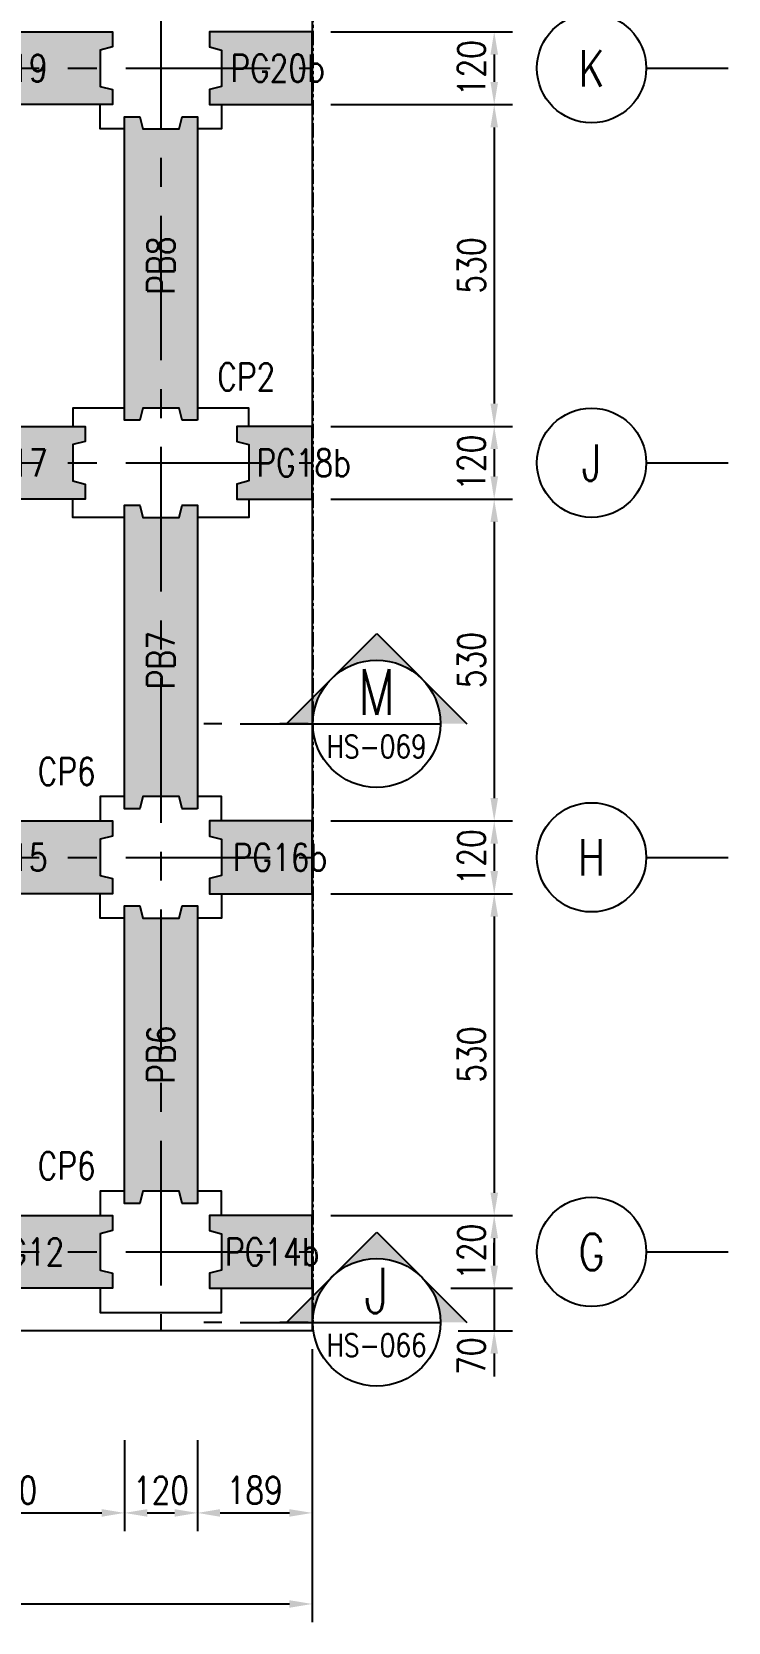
# Model space of a CAD drawing. Extents: x -3697 to 31808, y -9561 to -1274.
# Drawn here: x 13253 to 14400, y -6285 to -3665 of the extents above; entities that cross this region are included whole.
import ezdxf
from ezdxf import colors
from ezdxf.entities.mleader import LeaderData, LeaderLine
from ezdxf.enums import TextEntityAlignment as Align
from ezdxf.math import Vec2, Vec3

# ---------------------------------------------------------------- set-up
doc = ezdxf.new("R2010")
doc.units = 0
doc.header["$LTSCALE"] = 0.05
doc.linetypes.add('CENTER', pattern=[50.8, 31.75, -6.35, 6.35, -6.35])
doc.linetypes.add('DASHED', pattern=[19.05, 12.7, -6.35])
doc.layers.get('0').update_dxf_attribs({"linetype": 'CONTINUOUS'})
doc.layers.get('Defpoints').update_dxf_attribs({"linetype": 'CONTINUOUS'})
for name, color, linetype in [('DIM_03', 1, 'CONTINUOUS'), ('HB_0', 7, 'CONTINUOUS'), ('HB_DIM', 1, 'CONTINUOUS'), ('HB_SYMBOLS', 7, 'CONTINUOUS'), ('場鑄梁', 4, 'CONTINUOUS'), ('場鑄梁_虛線', 4, 'CONTINUOUS'), ('底圖', 7, 'CONTINUOUS'), ('預鑄梁', 7, 'CONTINUOUS'), ('預鑄梁_HATCH', 253, 'CONTINUOUS'), ('預鑄梁_TXT', 2, 'CONTINUOUS'), ('預鑄梁_外緣', 7, 'CONTINUOUS'), ('預鑄樁帽', 6, 'CONTINUOUS'), ('預鑄樁帽_TXT', 2, 'CONTINUOUS')]:
    doc.layers.add(name, color=color, linetype=linetype)
doc.layers.get('預鑄樁帽').off()
doc.styles.get("Standard").update_dxf_attribs({"font": 'ROMANS.shx', "width": 0.8, "bigfont": 'lchinap.shx'})
doc.styles.add('結構平面-V3$0$STANDARD', font='ROMANS', dxfattribs={"width": 0.8, "bigfont": 'LCHINA.shx'})
doc.dimstyles.new('150cm', dxfattribs={"dimscale": 15, "dimtxt": 3, "dimasz": 2.5, "dimexe": 2, "dimexo": 2, "dimgap": 1, "dimtad": 1, "dimdsep": 46, "dimtxsty": 'Standard', "dimcen": 0, "dimclrt": 2, "dimadec": 0, "dimazin": 0, "dimtfac": 1, "dimtix": 1, "dimtmove": 2, "dimatfit": 3, "dimfxl": 0, "dimtolj": 1, "dimtzin": 0, "dimarcsym": 0})

# ---------------------------------------------------------------- blocks, each defined once
blk = doc.blocks.new('*D150')
at = {"layer": 'Defpoints', "color": 0}
for p in [(13715.9, -3665.3), (13715.9, -3785.3), (14014.9, -3785.3)]:
    blk.add_point(p, dxfattribs=at)
at = {"layer": 'HB_DIM', "color": 0, "lineweight": -2}
for p, q in [((13745.9, -3665.3), (14044.9, -3665.3)), ((14014.9, -3702.8), (14014.9, -3747.8)), ((13745.9, -3785.3), (14044.9, -3785.3))]:
    blk.add_line(p, q, dxfattribs=at)
at = {"layer": 'HB_DIM', "color": 0}
for points in [[(14008.7, -3702.8), (14021.2, -3702.8), (14014.9, -3665.3)], [(14008.7, -3747.8), (14021.2, -3747.8), (14014.9, -3785.3)]]:
    blk.add_solid(points, dxfattribs=at)
at = {"layer": 'HB_DIM', "color": 2, "insert": (13977.4, -3725.3), "char_height": 45, "attachment_point": 5, "rotation": 90}
blk.add_mtext('\\A1;120', dxfattribs=at)
blk = doc.blocks.new('*D151')
at = {"layer": 'Defpoints', "color": 0}
for p in [(13715.9, -3785.3), (13715.9, -4315.3), (14014.9, -4315.3)]:
    blk.add_point(p, dxfattribs=at)
at = {"layer": 'HB_DIM', "color": 0, "lineweight": -2}
for p, q in [((13745.9, -3785.3), (14044.9, -3785.3)), ((14014.9, -3822.8), (14014.9, -4277.8)), ((13745.9, -4315.3), (14044.9, -4315.3))]:
    blk.add_line(p, q, dxfattribs=at)
at = {"layer": 'HB_DIM', "color": 0}
for points in [[(14008.7, -3822.8), (14021.2, -3822.8), (14014.9, -3785.3)], [(14008.7, -4277.8), (14021.2, -4277.8), (14014.9, -4315.3)]]:
    blk.add_solid(points, dxfattribs=at)
at = {"layer": 'HB_DIM', "color": 2, "insert": (13977.4, -4050.3), "char_height": 45, "attachment_point": 5, "rotation": 90}
blk.add_mtext('\\A1;530', dxfattribs=at)
blk = doc.blocks.new('*D152')
at = {"layer": 'Defpoints', "color": 0}
for p in [(13715.9, -4315.3), (13715.9, -4435.3), (14014.9, -4435.3)]:
    blk.add_point(p, dxfattribs=at)
at = {"layer": 'HB_DIM', "color": 0, "lineweight": -2}
for p, q in [((13745.9, -4315.3), (14044.9, -4315.3)), ((14014.9, -4352.8), (14014.9, -4397.8)), ((13745.9, -4435.3), (14044.9, -4435.3))]:
    blk.add_line(p, q, dxfattribs=at)
at = {"layer": 'HB_DIM', "color": 0}
for points in [[(14008.7, -4352.8), (14021.2, -4352.8), (14014.9, -4315.3)], [(14008.7, -4397.8), (14021.2, -4397.8), (14014.9, -4435.3)]]:
    blk.add_solid(points, dxfattribs=at)
at = {"layer": 'HB_DIM', "color": 2, "insert": (13977.4, -4375.3), "char_height": 45, "attachment_point": 5, "rotation": 90}
blk.add_mtext('\\A1;120', dxfattribs=at)
blk = doc.blocks.new('*D153')
at = {"layer": 'Defpoints', "color": 0}
for p in [(13715.9, -4435.3), (13715.9, -4965.3), (14014.9, -4965.3)]:
    blk.add_point(p, dxfattribs=at)
at = {"layer": 'HB_DIM', "color": 0, "lineweight": -2}
for p, q in [((13745.9, -4435.3), (14044.9, -4435.3)), ((14014.9, -4472.8), (14014.9, -4927.8)), ((13745.9, -4965.3), (14044.9, -4965.3))]:
    blk.add_line(p, q, dxfattribs=at)
at = {"layer": 'HB_DIM', "color": 0}
for points in [[(14008.7, -4472.8), (14021.2, -4472.8), (14014.9, -4435.3)], [(14008.7, -4927.8), (14021.2, -4927.8), (14014.9, -4965.3)]]:
    blk.add_solid(points, dxfattribs=at)
at = {"layer": 'HB_DIM', "color": 2, "insert": (13977.4, -4700.3), "char_height": 45, "attachment_point": 5, "rotation": 90}
blk.add_mtext('\\A1;530', dxfattribs=at)
blk = doc.blocks.new('*D154')
at = {"layer": 'Defpoints', "color": 0}
for p in [(13715.9, -4965.3), (13715.9, -5085.3), (14014.9, -5085.3)]:
    blk.add_point(p, dxfattribs=at)
at = {"layer": 'HB_DIM', "color": 0, "lineweight": -2}
for p, q in [((13745.9, -4965.3), (14044.9, -4965.3)), ((14014.9, -5002.8), (14014.9, -5047.8)), ((13745.9, -5085.3), (14044.9, -5085.3))]:
    blk.add_line(p, q, dxfattribs=at)
at = {"layer": 'HB_DIM', "color": 0}
for points in [[(14008.7, -5002.8), (14021.2, -5002.8), (14014.9, -4965.3)], [(14008.7, -5047.8), (14021.2, -5047.8), (14014.9, -5085.3)]]:
    blk.add_solid(points, dxfattribs=at)
at = {"layer": 'HB_DIM', "color": 2, "insert": (13977.4, -5025.3), "char_height": 45, "attachment_point": 5, "rotation": 90}
blk.add_mtext('\\A1;120', dxfattribs=at)
blk = doc.blocks.new('*D155')
at = {"layer": 'Defpoints', "color": 0}
for p in [(13715.9, -5085.3), (13715.9, -5615.3), (14014.9, -5615.3)]:
    blk.add_point(p, dxfattribs=at)
at = {"layer": 'HB_DIM', "color": 0, "lineweight": -2}
for p, q in [((13745.9, -5085.3), (14044.9, -5085.3)), ((14014.9, -5122.8), (14014.9, -5577.8)), ((13745.9, -5615.3), (14044.9, -5615.3))]:
    blk.add_line(p, q, dxfattribs=at)
at = {"layer": 'HB_DIM', "color": 0}
for points in [[(14008.7, -5122.8), (14021.2, -5122.8), (14014.9, -5085.3)], [(14008.7, -5577.8), (14021.2, -5577.8), (14014.9, -5615.3)]]:
    blk.add_solid(points, dxfattribs=at)
at = {"layer": 'HB_DIM', "color": 2, "insert": (13977.4, -5350.3), "char_height": 45, "attachment_point": 5, "rotation": 90}
blk.add_mtext('\\A1;530', dxfattribs=at)
blk = doc.blocks.new('*D156')
at = {"layer": 'Defpoints', "color": 0}
for p in [(13715.9, -5615.3), (13913.6, -5735.3), (14014.9, -5735.3)]:
    blk.add_point(p, dxfattribs=at)
at = {"layer": 'HB_DIM', "color": 0, "lineweight": -2}
for p, q in [((13745.9, -5615.3), (14044.9, -5615.3)), ((14014.9, -5652.8), (14014.9, -5697.8)), ((13943.6, -5735.3), (14044.9, -5735.3))]:
    blk.add_line(p, q, dxfattribs=at)
at = {"layer": 'HB_DIM', "color": 0}
for points in [[(14008.7, -5652.8), (14021.2, -5652.8), (14014.9, -5615.3)], [(14008.7, -5697.8), (14021.2, -5697.8), (14014.9, -5735.3)]]:
    blk.add_solid(points, dxfattribs=at)
at = {"layer": 'HB_DIM', "color": 2, "insert": (13977.4, -5675.3), "char_height": 45, "attachment_point": 5, "rotation": 90}
blk.add_mtext('\\A1;120', dxfattribs=at)
blk = doc.blocks.new('*D157')
at = {"layer": 'Defpoints', "color": 0}
for p in [(13913.6, -5735.3), (13925.3, -5805.3), (14014.9, -5805.3)]:
    blk.add_point(p, dxfattribs=at)
at = {"layer": 'HB_DIM', "color": 0, "lineweight": -2}
for p, q in [((14014.9, -5697.8), (14014.9, -5660.3)), ((13943.6, -5735.3), (14044.9, -5735.3)), ((14014.9, -5735.3), (14014.9, -5805.3)), ((13955.3, -5805.3), (14044.9, -5805.3)), ((14014.9, -5842.8), (14014.9, -5880.3))]:
    blk.add_line(p, q, dxfattribs=at)
at = {"layer": 'HB_DIM', "color": 0}
for points in [[(14008.7, -5697.8), (14021.2, -5697.8), (14014.9, -5735.3)], [(14008.7, -5842.8), (14021.2, -5842.8), (14014.9, -5805.3)]]:
    blk.add_solid(points, dxfattribs=at)
at = {"layer": 'HB_DIM', "color": 2, "insert": (13977.4, -5847.1), "char_height": 45, "attachment_point": 5, "rotation": 90}
blk.add_mtext('\\A1;70', dxfattribs=at)
blk = doc.blocks.new('*D174')
at = {"layer": 'Defpoints', "color": 0}
for p in [(13025.9, -5955.3), (13405.9, -5955.3), (13405.9, -6105.3)]:
    blk.add_point(p, dxfattribs=at)
at = {"layer": 'HB_DIM', "color": 0, "lineweight": -2}
for p, q in [((13025.9, -5985.3), (13025.9, -6135.3)), ((13405.9, -5985.3), (13405.9, -6135.3)), ((13063.4, -6105.3), (13368.4, -6105.3))]:
    blk.add_line(p, q, dxfattribs=at)
at = {"layer": 'HB_DIM', "color": 0}
for points in [[(13063.4, -6099.1), (13063.4, -6111.6), (13025.9, -6105.3)], [(13368.4, -6099.1), (13368.4, -6111.6), (13405.9, -6105.3)]]:
    blk.add_solid(points, dxfattribs=at)
at = {"layer": 'HB_DIM', "color": 2, "insert": (13215.9, -6067.8), "char_height": 45, "attachment_point": 5}
blk.add_mtext('\\A1;380', dxfattribs=at)
blk = doc.blocks.new('*D175')
at = {"layer": 'Defpoints', "color": 0}
for p in [(13405.9, -5955.3), (13525.9, -5955.3), (13525.9, -6105.3)]:
    blk.add_point(p, dxfattribs=at)
at = {"layer": 'HB_DIM', "color": 0, "lineweight": -2}
for p, q in [((13405.9, -5985.3), (13405.9, -6135.3)), ((13525.9, -5985.3), (13525.9, -6135.3)), ((13443.4, -6105.3), (13488.4, -6105.3))]:
    blk.add_line(p, q, dxfattribs=at)
at = {"layer": 'HB_DIM', "color": 0}
for points in [[(13443.4, -6099.1), (13443.4, -6111.6), (13405.9, -6105.3)], [(13488.4, -6099.1), (13488.4, -6111.6), (13525.9, -6105.3)]]:
    blk.add_solid(points, dxfattribs=at)
at = {"layer": 'HB_DIM', "color": 2, "insert": (13465.9, -6067.8), "char_height": 45, "attachment_point": 5}
blk.add_mtext('\\A1;120', dxfattribs=at)
blk = doc.blocks.new('*D176')
at = {"layer": 'Defpoints', "color": 0}
for p in [(13714.9, -5805.3), (13525.9, -5955.3), (13714.9, -6105.3)]:
    blk.add_point(p, dxfattribs=at)
at = {"layer": 'HB_DIM', "color": 0, "lineweight": -2}
for p, q in [((13714.9, -5835.3), (13714.9, -6135.3)), ((13525.9, -5985.3), (13525.9, -6135.3)), ((13563.4, -6105.3), (13677.4, -6105.3))]:
    blk.add_line(p, q, dxfattribs=at)
at = {"layer": 'HB_DIM', "color": 0}
for points in [[(13563.4, -6099.1), (13563.4, -6111.6), (13525.9, -6105.3)], [(13677.4, -6099.1), (13677.4, -6111.6), (13714.9, -6105.3)]]:
    blk.add_solid(points, dxfattribs=at)
at = {"layer": 'HB_DIM', "color": 2, "insert": (13620.4, -6067.8), "char_height": 45, "attachment_point": 5}
blk.add_mtext('\\A1;189', dxfattribs=at)
blk = doc.blocks.new('*D177')
at = {"layer": 'Defpoints', "color": 0}
for p in [(9216.9, -5805.3), (13714.9, -5805.3), (13714.9, -6255.3)]:
    blk.add_point(p, dxfattribs=at)
at = {"layer": 'HB_DIM', "color": 0, "lineweight": -2}
for p, q in [((9216.9, -5835.3), (9216.9, -6285.3)), ((13714.9, -5835.3), (13714.9, -6285.3)), ((9254.4, -6255.3), (13677.4, -6255.3))]:
    blk.add_line(p, q, dxfattribs=at)
at = {"layer": 'HB_DIM', "color": 0}
for points in [[(9254.4, -6249.1), (9254.4, -6261.6), (9216.9, -6255.3)], [(13677.4, -6249.1), (13677.4, -6261.6), (13714.9, -6255.3)]]:
    blk.add_solid(points, dxfattribs=at)
at = {"layer": 'HB_DIM', "color": 2, "insert": (11465.9, -6217.8), "char_height": 45, "attachment_point": 5}
blk.add_mtext('\\A1;4498', dxfattribs=at)
blk = doc.blocks.new('gr_t')
at = {"layer": 'HB_SYMBOLS', "color": 4, "linetype": 'Continuous'}
blk.add_line((0, -6), (0, -15), dxfattribs=at)
blk.add_circle((0, 0), 6, dxfattribs=at)
at = {"layer": 'HB_SYMBOLS', "color": 4, "linetype": 'Continuous', "width": 0.8}
blk.add_attdef('A', text='', height=4.5, dxfattribs=at).set_placement((0, 0), align=Align.MIDDLE)
blk = doc.blocks.new('CP2')
at = {"layer": '預鑄樁帽_TXT', "linetype": 'Continuous', "width": 0.8}
blk.add_text('CP2', height=45, dxfattribs=at).set_placement((-14.5, 241.6), align=Align.MIDDLE)
blk = doc.blocks.new('SEC2U0-n')
at = {"color": 2, "linetype": 'Continuous'}
for p, q in [((-9.9, 0), (0, 9.9)), ((0, 9.9), (9.9, 0)), ((-7.51, 0), (-10.62, 0))]:
    blk.add_line(p, q, dxfattribs=at)
at = {"color": 3}
for p, q in [((-17, 0), (-19, 0)), ((-15, 0), (-7, 0))]:
    blk.add_line(p, q, dxfattribs=at)
at = {"color": 2, "linetype": 'Continuous'}
blk.add_circle((0, 0), 7, dxfattribs=at)
for points in [[(0, 9.9), (-3.5, 6.06), (-4.95, 4.95), (-4.26, 5.55)], [(0, 9.9), (-1.81, 6.76), (-3.5, 6.06), (-1.81, 6.76)], [(0, 9.9), (0, 7), (-1.81, 6.76), (-0.91, 6.94)], [(0, 9.9), (3.5, 6.06), (4.95, 4.95), (4.26, 5.55)], [(0, 9.9), (1.81, 6.76), (3.5, 6.06), (1.81, 6.76)], [(0, 9.9), (0, 7), (1.81, 6.76), (0.91, 6.94)], [(-9.9, 0), (-6.06, 3.5), (-4.95, 4.95), (-5.55, 4.26)], [(-9.9, 0), (-6.76, 1.81), (-6.06, 3.5), (-6.76, 1.81)], [(9.9, 0), (6.06, 3.5), (4.95, 4.95), (5.55, 4.26)], [(9.9, 0), (6.76, 1.81), (6.06, 3.5), (6.76, 1.81)], [(-9.9, 0), (-7, 0), (-6.76, 1.81), (-6.94, 0.91)], [(9.9, 0), (7, 0), (6.76, 1.81), (6.94, 0.91)]]:
    blk.add_solid(points, dxfattribs=at)
blk = doc.blocks.new('ST-n')
at = {"color": 2}
blk.add_line((-7, 0), (7, 0), dxfattribs=at)
blk.add_circle((0, 0), 7, dxfattribs=at)
at = {"color": 3, "width": 0.8}
blk.add_attdef('A', text='', height=4.5, dxfattribs=at).set_placement((0, 3.5), align=Align.MIDDLE)
at = {"color": 1, "width": 0.8}
blk.add_attdef('HB2002', text='', height=2.5, dxfattribs=at).set_placement((0, -2.5), align=Align.MIDDLE)
blk = doc.blocks.new('CP6')
at = {"layer": '預鑄樁帽_TXT', "linetype": 'Continuous', "width": 0.8}
blk.add_text('CP6', height=45, dxfattribs=at).set_placement((-265.3, 251.6), align=Align.MIDDLE)
blk = doc.blocks.new('PB6')
at = {"layer": '預鑄梁_HATCH'}
blk.add_hatch(color=256, dxfattribs=at).paths.add_polyline_path([(-120, 10), (-95, 10), (-90, 30), (-30, 30), (-25, 10), (0, 10), (0, 500), (-25, 500), (-30, 480), (-90, 480), (-95, 500), (-120, 500)])
at = {"layer": '預鑄梁', "linetype": 'DASHED', "ltscale": 50}
blk.add_lwpolyline([(0, 10), (-25, 10), (-30, 30), (-90, 30), (-95, 10), (-120, 10), (-120, 500), (-95, 500), (-90, 480), (-30, 480), (-25, 500), (0, 500), (0, 10)], dxfattribs=at)
at = {"layer": '預鑄梁_外緣'}
blk.add_lwpolyline([(0, 10), (-25, 10), (-30, 30), (-90, 30), (-95, 10), (-120, 10), (-120, 500), (-95, 500), (-90, 480), (-30, 480), (-25, 500), (0, 500), (0, 10)], dxfattribs=at)
at = {"layer": '預鑄梁_TXT', "linetype": 'Continuous', "style": '結構平面-V3$0$STANDARD', "width": 0.8}
blk.add_text('PB6', height=45, rotation=90, dxfattribs=at).set_placement((-60, 255), align=Align.MIDDLE)
blk = doc.blocks.new('PB7')
at = {"layer": '預鑄梁_HATCH'}
blk.add_hatch(color=256, dxfattribs=at).paths.add_polyline_path([(-120, 10), (-95, 10), (-90, 30), (-30, 30), (-25, 10), (0, 10), (0, 510), (-25, 510), (-30, 490), (-90, 490), (-95, 510), (-120, 510)])
at = {"layer": '預鑄梁', "linetype": 'DASHED', "ltscale": 50}
blk.add_lwpolyline([(0, 10), (-25, 10), (-30, 30), (-90, 30), (-95, 10), (-120, 10), (-120, 510), (-95, 510), (-90, 490), (-30, 490), (-25, 510), (0, 510), (0, 10)], dxfattribs=at)
at = {"layer": '預鑄梁_外緣'}
blk.add_lwpolyline([(0, 10), (-25, 10), (-30, 30), (-90, 30), (-95, 10), (-120, 10), (-120, 510), (-95, 510), (-90, 490), (-30, 490), (-25, 510), (0, 510), (0, 10)], dxfattribs=at)
at = {"layer": '預鑄梁_TXT', "linetype": 'Continuous', "style": '結構平面-V3$0$STANDARD', "width": 0.8}
blk.add_text('PB7', height=45, rotation=90, dxfattribs=at).set_placement((-60, 255), align=Align.MIDDLE)
blk = doc.blocks.new('PB8')
at = {"layer": '預鑄梁_HATCH'}
blk.add_hatch(color=256, dxfattribs=at).paths.add_polyline_path([(-95, 500), (-120, 500), (-120, 0), (-95, 0), (-90, 20), (-30, 20), (-25, 0), (0, 0), (0, 500), (-25, 500), (-30, 480), (-90, 480)])
at = {"layer": '預鑄梁', "linetype": 'DASHED', "ltscale": 50}
blk.add_lwpolyline([(0, 0), (-25, 0), (-30, 20), (-90, 20), (-95, 0), (-120, 0), (-120, 500), (-95, 500), (-90, 480), (-30, 480), (-25, 500), (0, 500), (0, 0)], dxfattribs=at)
at = {"layer": '預鑄梁_外緣'}
blk.add_lwpolyline([(0, 0), (-25, 0), (-30, 20), (-90, 20), (-95, 0), (-120, 0), (-120, 500), (-95, 500), (-90, 480), (-30, 480), (-25, 500), (0, 500), (0, 0)], dxfattribs=at)
at = {"layer": '預鑄梁_TXT', "linetype": 'Continuous', "style": '結構平面-V3$0$STANDARD', "width": 0.8}
blk.add_text('PB8', height=45, rotation=90, dxfattribs=at).set_placement((-60, 255), align=Align.MIDDLE)
blk = doc.blocks.new('PG12')
at = {"layer": '預鑄梁_HATCH'}
blk.add_hatch(color=256, dxfattribs=at).paths.add_polyline_path([(295, 0), (295, 25), (275, 30), (275, 90), (295, 95), (295, 120), (0, 120), (0, 95), (20, 90), (20, 30), (0, 25), (0, 0)])
at = {"layer": '預鑄梁', "linetype": 'DASHED', "ltscale": 50}
blk.add_lwpolyline([(0, 0), (0, 25), (20, 30), (20, 90), (0, 95), (0, 120), (295, 120), (295, 95), (275, 90), (275, 30), (295, 25), (295, 0), (0, 0)], dxfattribs=at)
at = {"layer": '預鑄梁_外緣'}
blk.add_lwpolyline([(0, 0), (0, 25), (20, 30), (20, 90), (0, 95), (0, 120), (295, 120), (295, 95), (275, 90), (275, 30), (295, 25), (295, 0), (0, 0)], dxfattribs=at)
at = {"layer": '預鑄梁_TXT', "linetype": 'Continuous', "style": '結構平面-V3$0$STANDARD', "width": 0.8}
blk.add_text('PG12', height=45, rotation=0, dxfattribs=at).set_placement((152.5, 60), align=Align.MIDDLE)
blk = doc.blocks.new('PG14b')
at = {"layer": '預鑄梁_HATCH'}
blk.add_hatch(color=256, dxfattribs=at).paths.add_polyline_path([(-169, 25), (-169, 0), (0, 0), (0, 120), (-169, 120), (-169, 95), (-149, 90), (-149, 30)])
at = {"layer": '預鑄梁', "linetype": 'DASHED', "ltscale": 50}
blk.add_lwpolyline([(0, 0), (0, 120), (-169, 120), (-169, 95), (-149, 90), (-149, 30), (-169, 25), (-169, 0)], close=True, dxfattribs=at)
at = {"layer": '預鑄梁_外緣'}
blk.add_lwpolyline([(0, 0), (0, 120), (-169, 120), (-169, 95), (-149, 90), (-149, 30), (-169, 25), (-169, 0)], close=True, dxfattribs=at)
at = {"layer": '預鑄梁_TXT', "linetype": 'Continuous', "style": '結構平面-V3$0$STANDARD', "width": 0.8}
blk.add_text('PG14b', height=45, rotation=360, dxfattribs=at).set_placement((-65.8, 60), align=Align.MIDDLE)
blk = doc.blocks.new('PG15')
at = {"layer": '預鑄梁_HATCH'}
blk.add_hatch(color=256, dxfattribs=at).paths.add_polyline_path([(10, 25), (10, 0), (350, 0), (350, 25), (330, 30), (330, 90), (350, 95), (350, 120), (10, 120), (10, 95), (30, 90), (30, 30)])
at = {"layer": '預鑄梁', "linetype": 'DASHED', "ltscale": 50}
blk.add_lwpolyline([(10, 0), (10, 25), (30, 30), (30, 90), (10, 95), (10, 120), (350, 120), (350, 95), (330, 90), (330, 30), (350, 25), (350, 0), (10, 0)], dxfattribs=at)
at = {"layer": '預鑄梁_外緣'}
blk.add_lwpolyline([(10, 0), (10, 25), (30, 30), (30, 90), (10, 95), (10, 120), (350, 120), (350, 95), (330, 90), (330, 30), (350, 25), (350, 0), (10, 0)], dxfattribs=at)
at = {"layer": '預鑄梁_TXT', "linetype": 'Continuous', "style": '結構平面-V3$0$STANDARD', "width": 0.8}
blk.add_text('PG15', height=45, rotation=0, dxfattribs=at).set_placement((180, 60), align=Align.MIDDLE)
blk = doc.blocks.new('PG16b')
at = {"layer": '預鑄梁_HATCH'}
blk.add_hatch(color=256, dxfattribs=at).paths.add_polyline_path([(-169, 25), (-169, 0), (0, 0), (0, 120), (-169, 120), (-169, 95), (-149, 90), (-149, 30)])
at = {"layer": '預鑄梁', "linetype": 'DASHED', "ltscale": 50}
blk.add_lwpolyline([(0, 0), (0, 120), (-169, 120), (-169, 95), (-149, 90), (-149, 30), (-169, 25), (-169, 0)], close=True, dxfattribs=at)
at = {"layer": '預鑄梁_外緣'}
blk.add_lwpolyline([(0, 0), (0, 120), (-169, 120), (-169, 95), (-149, 90), (-149, 30), (-169, 25), (-169, 0)], close=True, dxfattribs=at)
at = {"layer": '預鑄梁_TXT', "linetype": 'Continuous', "style": '結構平面-V3$0$STANDARD', "width": 0.8}
blk.add_text('PG16b', height=45, rotation=360, dxfattribs=at).set_placement((-53, 60), align=Align.MIDDLE)
blk = doc.blocks.new('PG17')
at = {"layer": '預鑄梁_HATCH'}
blk.add_hatch(color=256, dxfattribs=at).paths.add_polyline_path([(250, 0), (250, 25), (230, 30), (230, 90), (250, 95), (250, 120), (0, 120), (0, 95), (20, 90), (20, 30), (0, 25), (0, 0)])
at = {"layer": '預鑄梁', "linetype": 'DASHED', "ltscale": 50}
blk.add_lwpolyline([(0, 0), (0, 25), (20, 30), (20, 90), (0, 95), (0, 120), (250, 120), (250, 95), (230, 90), (230, 30), (250, 25), (250, 0), (0, 0)], dxfattribs=at)
at = {"layer": '預鑄梁_外緣'}
blk.add_lwpolyline([(0, 0), (0, 25), (20, 30), (20, 90), (0, 95), (0, 120), (250, 120), (250, 95), (230, 90), (230, 30), (250, 25), (250, 0), (0, 0)], dxfattribs=at)
at = {"layer": '預鑄梁_TXT', "linetype": 'Continuous', "style": '結構平面-V3$0$STANDARD', "width": 0.8}
blk.add_text('PG17', height=45, rotation=0, dxfattribs=at).set_placement((125, 60), align=Align.MIDDLE)
blk = doc.blocks.new('PG18b')
at = {"layer": '預鑄梁_HATCH'}
blk.add_hatch(color=256, dxfattribs=at).paths.add_polyline_path([(124, 120), (124, 0), (0, 0), (0, 25), (20, 30), (20, 90), (0, 95), (0, 120)])
at = {"layer": '預鑄梁', "linetype": 'DASHED', "ltscale": 50}
blk.add_lwpolyline([(124, 0), (124, 120), (0, 120), (0, 95), (20, 90), (20, 30), (0, 25), (0, 0)], close=True, dxfattribs=at)
at = {"layer": '預鑄梁_外緣'}
blk.add_lwpolyline([(124, 0), (124, 120), (0, 120), (0, 95), (20, 90), (20, 30), (0, 25), (0, 0)], close=True, dxfattribs=at)
at = {"layer": '預鑄梁_TXT', "linetype": 'Continuous', "style": '結構平面-V3$0$STANDARD', "width": 0.8}
blk.add_text('PG18b', height=45, rotation=360, dxfattribs=at).set_placement((110, 60), align=Align.MIDDLE)
blk = doc.blocks.new('PG19')
at = {"layer": '預鑄梁_HATCH'}
blk.add_hatch(color=256, dxfattribs=at).paths.add_polyline_path([(10, 25), (10, 0), (350, 0), (350, 25), (330, 30), (330, 90), (350, 95), (350, 120), (10, 120), (10, 95), (30, 90), (30, 30)])
at = {"layer": '預鑄梁', "linetype": 'DASHED', "ltscale": 50}
blk.add_lwpolyline([(10, 0), (10, 25), (30, 30), (30, 90), (10, 95), (10, 120), (350, 120), (350, 95), (330, 90), (330, 30), (350, 25), (350, 0), (10, 0)], dxfattribs=at)
at = {"layer": '預鑄梁_外緣'}
blk.add_lwpolyline([(10, 0), (10, 25), (30, 30), (30, 90), (10, 95), (10, 120), (350, 120), (350, 95), (330, 90), (330, 30), (350, 25), (350, 0), (10, 0)], dxfattribs=at)
at = {"layer": '預鑄梁_TXT', "linetype": 'Continuous', "style": '結構平面-V3$0$STANDARD', "width": 0.8}
blk.add_text('PG19', height=45, rotation=0, dxfattribs=at).set_placement((180, 60), align=Align.MIDDLE)
blk = doc.blocks.new('PG20b')
at = {"layer": '預鑄梁_HATCH'}
blk.add_hatch(color=256, dxfattribs=at).paths.add_polyline_path([(-169, 25), (-169, 0), (0, 0), (0, 120), (-169, 120), (-169, 95), (-149, 90), (-149, 30)])
at = {"layer": '預鑄梁', "linetype": 'DASHED', "ltscale": 50}
blk.add_lwpolyline([(0, 0), (0, 120), (-169, 120), (-169, 95), (-149, 90), (-149, 30), (-169, 25), (-169, 0)], close=True, dxfattribs=at)
at = {"layer": '預鑄梁_外緣'}
blk.add_lwpolyline([(0, 0), (0, 120), (-169, 120), (-169, 95), (-149, 90), (-149, 30), (-169, 25), (-169, 0)], close=True, dxfattribs=at)
at = {"layer": '預鑄梁_TXT', "linetype": 'Continuous', "style": '結構平面-V3$0$STANDARD', "width": 0.8}
blk.add_text('PG20b', height=45, rotation=360, dxfattribs=at).set_placement((-56.9, 60), align=Align.MIDDLE)
blk = doc.blocks.new('碼頭結構總配置圖')
at = {"layer": '場鑄梁'}
for points in [[(13405.9, -3825.3), (13365.9, -3825.3), (13365.9, -3785.3)], [(13565.9, -3785.3), (13565.9, -3825.3), (13525.9, -3825.3)], [(13405.9, -4285.3), (13320.9, -4285.3), (13320.9, -4315.3)], [(13610.9, -4315.3), (13610.9, -4285.3), (13525.9, -4285.3)], [(13405.9, -4465.3), (13320.9, -4465.3), (13320.9, -4435.3)], [(13610.9, -4435.3), (13610.9, -4465.3), (13525.9, -4465.3)], [(13405.9, -4925.3), (13365.9, -4925.3), (13365.9, -4965.3)], [(13565.9, -4965.3), (13565.9, -4925.3), (13525.9, -4925.3)], [(13405.9, -5125.3), (13365.9, -5125.3), (13365.9, -5085.3)], [(13565.9, -5085.3), (13565.9, -5125.3), (13525.9, -5125.3)], [(13405.9, -5575.3), (13365.9, -5575.3), (13365.9, -5615.3)], [(13565.9, -5615.3), (13565.9, -5575.3), (13525.9, -5575.3)], [(13365.9, -5735.3), (13365.9, -5775.3), (13565.9, -5775.3), (13565.9, -5735.3)]]:
    blk.add_lwpolyline(points, dxfattribs=at)
at = {"layer": '場鑄梁_虛線', "linetype": 'DASHED', "ltscale": 50}
for points in [[(13405.9, -3825.3), (13365.9, -3825.3), (13365.9, -3785.3)], [(13565.9, -3785.3), (13565.9, -3825.3), (13525.9, -3825.3)], [(13405.9, -4285.3), (13320.9, -4285.3), (13320.9, -4315.3)], [(13610.9, -4315.3), (13610.9, -4285.3), (13525.9, -4285.3)], [(13405.9, -4465.3), (13320.9, -4465.3), (13320.9, -4435.3)], [(13610.9, -4435.3), (13610.9, -4465.3), (13525.9, -4465.3)], [(13405.9, -4925.3), (13365.9, -4925.3), (13365.9, -4965.3)], [(13565.9, -4965.3), (13565.9, -4925.3), (13525.9, -4925.3)], [(13405.9, -5125.3), (13365.9, -5125.3), (13365.9, -5085.3)], [(13565.9, -5085.3), (13565.9, -5125.3), (13525.9, -5125.3)], [(13405.9, -5575.3), (13365.9, -5575.3), (13365.9, -5615.3)], [(13565.9, -5615.3), (13565.9, -5575.3), (13525.9, -5575.3)], [(13365.9, -5735.3), (13365.9, -5775.3), (13565.9, -5775.3), (13565.9, -5735.3)]]:
    blk.add_lwpolyline(points, dxfattribs=at)
at = {"layer": '底圖', "color": 252, "linetype": 'CENTER', "ltscale": 150}
for p, q in [((13465.9, -2825.3), (13465.9, -5805.3)), ((9216.9, -3725.3), (13715.9, -3725.3)), ((9216.9, -4375.3), (13715.9, -4375.3)), ((9216.9, -5025.3), (13715.9, -5025.3)), ((9216.9, -5675.3), (13715.9, -5675.3))]:
    blk.add_line(p, q, dxfattribs=at)
at = {"layer": '底圖', "linetype": 'CENTER', "ltscale": 15}
blk.add_line((13715.9, -2825.3), (13715.9, -5805.3), dxfattribs=at)
at = {"layer": '底圖', "color": 4, "linetype": 'Continuous'}
blk.add_lwpolyline([(13714.9, -2825.3), (13714.9, -5805.3), (9216.9, -5805.3), (9216.9, -2825.3), (13714.9, -2825.3)], dxfattribs=at)
at = {"layer": 'DIM_03', "xscale": 14.99999999999999, "yscale": 14.99999999999999, "zscale": 14.99999999999999, "rotation": 8.610337444451461e-07}
for p in [(13821.3, -4805.3), (13821.3, -5791.4)]:
    blk.add_blockref('SEC2U0-n', p, dxfattribs=at)
at = {"layer": 'DIM_03', "linetype": 'Continuous'}
ref = blk.add_blockref('ST-n', (13821.3, -4805.3), dxfattribs=dict(at, xscale=14.99999999999999, yscale=14.99999999999999, zscale=14.99999999999999, rotation=7.778253450905704e-07))
ref.add_attrib('HB2002', 'HS-069', dxfattribs={"layer": '0', "color": 1, "height": 37.5, "rotation": 360, "width": 0.8}).set_placement((13821.3, -4842.8), align=Align.MIDDLE)
ref.add_attrib('A', 'M', dxfattribs={"layer": '0', "color": 3, "height": 75, "rotation": 360, "width": 0.8}).set_placement((13821.3, -4752.8), align=Align.MIDDLE)
ref = blk.add_blockref('ST-n', (13821.3, -5791.4), dxfattribs=dict(at, xscale=14.99999999999999, yscale=14.99999999999999, zscale=14.99999999999999, rotation=7.778253450905704e-07))
ref.add_attrib('HB2002', 'HS-066', dxfattribs={"layer": '0', "color": 1, "height": 37.5, "rotation": 360, "width": 0.8}).set_placement((13821.3, -5828.9), align=Align.MIDDLE)
ref.add_attrib('A', 'J', dxfattribs={"layer": '0', "color": 3, "height": 75, "rotation": 360, "width": 0.8}).set_placement((13821.3, -5738.9), align=Align.MIDDLE)
at = {"layer": '底圖'}
ref = blk.add_blockref('gr_t', (14175.3, -3725.3), dxfattribs=dict(at, xscale=15, yscale=15, zscale=15, rotation=90))
ref.add_attrib('A', 'K', dxfattribs={"layer": 'HB_SYMBOLS', "color": 4, "linetype": 'Continuous', "height": 60, "width": 0.8}).set_placement((14175.3, -3725.3), align=Align.MIDDLE)
ref = blk.add_blockref('gr_t', (14175.3, -4375.3), dxfattribs=dict(at, xscale=15, yscale=15, zscale=15, rotation=90))
ref.add_attrib('A', 'J', dxfattribs={"layer": 'HB_SYMBOLS', "color": 4, "linetype": 'Continuous', "height": 60, "width": 0.8}).set_placement((14175.3, -4375.3), align=Align.MIDDLE)
ref = blk.add_blockref('gr_t', (14175.3, -5025.3), dxfattribs=dict(at, xscale=15, yscale=15, zscale=15, rotation=90))
ref.add_attrib('A', 'H', dxfattribs={"layer": 'HB_SYMBOLS', "color": 4, "linetype": 'Continuous', "height": 60, "width": 0.8}).set_placement((14175.3, -5025.3), align=Align.MIDDLE)
ref = blk.add_blockref('gr_t', (14175.3, -5675.3), dxfattribs=dict(at, xscale=15, yscale=15, zscale=15, rotation=90))
ref.add_attrib('A', 'G', dxfattribs={"layer": 'HB_SYMBOLS', "color": 4, "linetype": 'Continuous', "height": 60, "width": 0.8}).set_placement((14175.3, -5675.3), align=Align.MIDDLE)
at = {"layer": '預鑄梁'}
for name, p in [('PG19', (13035.9, -3785.3)), ('PG20b', (13714.9, -3785.3)), ('PB8', (13525.9, -4305.3)), ('PG17', (13090.9, -4435.3)), ('PG18b', (13590.9, -4435.3)), ('PB7', (13525.9, -4955.3)), ('PG15', (13035.9, -5085.3)), ('PG16b', (13714.9, -5085.3)), ('PB6', (13525.9, -5605.3)), ('PG12', (13090.9, -5735.3)), ('PG14b', (13714.9, -5735.3))]:
    blk.add_blockref(name, p, dxfattribs=at)
at = {"layer": '預鑄樁帽'}
for name, p in [('CP2', (13620.9, -4475.3)), ('CP6', (13575.9, -5135.3)), ('CP6', (13575.9, -5785.3))]:
    blk.add_blockref(name, p, dxfattribs=at)

msp = doc.modelspace()

# ---------------------------------------------------------------- block references
at = {"layer": 'HB_0'}
msp.add_blockref('碼頭結構總配置圖', (0, 0), dxfattribs=at)

# ---------------------------------------------------------------- dimensions: what is measured, and where the dimension line sits
at = {"layer": 'HB_DIM'}
for base, p1, p2, picture, middle in [((14014.926, -3785.327), (13715.926, -3665.327), (13715.926, -3785.327), '*D150', (13977.426, -3725.327)), ((14014.926, -4315.327), (13715.926, -3785.327), (13715.926, -4315.327), '*D151', (13977.426, -4050.327)), ((14014.926, -4435.327), (13715.926, -4315.327), (13715.926, -4435.327), '*D152', (13977.426, -4375.327)), ((14014.926, -4965.327), (13715.926, -4435.327), (13715.926, -4965.327), '*D153', (13977.426, -4700.327)), ((14014.926, -5085.327), (13715.926, -4965.327), (13715.926, -5085.327), '*D154', (13977.426, -5025.327)), ((14014.926, -5615.327), (13715.926, -5085.327), (13715.926, -5615.327), '*D155', (13977.426, -5350.327)), ((14014.926, -5735.327), (13715.926, -5615.327), (13913.63, -5735.327), '*D156', (13977.426, -5675.327))]:
    dim = msp.add_linear_dim(base=base, p1=p1, p2=p2, angle=90, dimstyle='150cm', dxfattribs=at)
    dim.commit()
    dim.dimension.update_dxf_attribs({"geometry": picture, "text_midpoint": middle})
dim = msp.add_linear_dim(base=(14014.926, -5805.327), p1=(13913.63, -5735.327), p2=(13925.33, -5805.327), angle=90, dimstyle='150cm', dxfattribs=at)
dim.commit()
dim.dimension.update_dxf_attribs({"geometry": '*D157', "text_midpoint": (13977.426, -5847.072), "dimtype": 160})
for base, p1, p2, picture, middle in [((13714.926, -6255.327), (9216.926, -5805.327), (13714.926, -5805.327), '*D177', (11465.926, -6217.827)), ((13714.926, -6105.327), (13525.926, -5955.327), (13714.926, -5805.327), '*D176', (13620.426, -6067.827)), ((13405.926, -6105.327), (13025.926, -5955.327), (13405.926, -5955.327), '*D174', (13215.926, -6067.827)), ((13525.926, -6105.327), (13405.926, -5955.327), (13525.926, -5955.327), '*D175', (13465.926, -6067.827))]:
    dim = msp.add_linear_dim(base=base, p1=p1, p2=p2, dimstyle='150cm', dxfattribs=at)
    dim.commit()
    dim.dimension.update_dxf_attribs({"geometry": picture, "text_midpoint": middle})

# ---------------------------------------------------------------- leaders
at = {"layer": 'HB_0'}
ml = msp.add_multileader_mtext('Standard', dxfattribs=at)
ml.set_content('場鑄防舷材基座FB1', color=2)
ml.set_leader_properties(color=1)
ml.build(insert=Vec2(0, 0))
ml.multileader.update_dxf_attribs({"dogleg_length": 3, "arrow_head_size": 37.5, "scale": 15})
ctx = ml.context
ctx.base_point, ctx.scale, ctx.char_height, ctx.arrow_head_size, ctx.landing_gap_size, ctx.plane_origin = Vec3(6528.455, -5446.624), 15, 45, 37.5, 45, Vec3(6415.555, -5567.353)
notes = []
notes.append((ctx, [(1, (1, 1, 0), (6483.455, -5446.624), (1, 0), 45, [(0, [(6415.555, -5567.353)], 0, [])])]))
ctx.mtext.insert, ctx.mtext.width, ctx.mtext.flow_direction = Vec3(6573.455, -5424.124), 504.46681, 5
for ctx, leaders in notes:
    for number, flags, end, landing, length, lines in leaders:
        leader = LeaderData()
        leader.index, (leader.has_last_leader_line, leader.has_dogleg_vector, leader.attachment_direction) = number, flags
        leader.last_leader_point, leader.dogleg_vector, leader.dogleg_length = Vec3(end), Vec3(landing), length
        for number, points, colour, breaks in lines:
            line = LeaderLine()
            line.index, line.vertices, line.color, line.breaks = number, Vec3.list(points), colors.encode_raw_color(colour), breaks
            leader.lines.append(line)
        ctx.leaders.append(leader)

doc.saveas('drawing.dxf')
